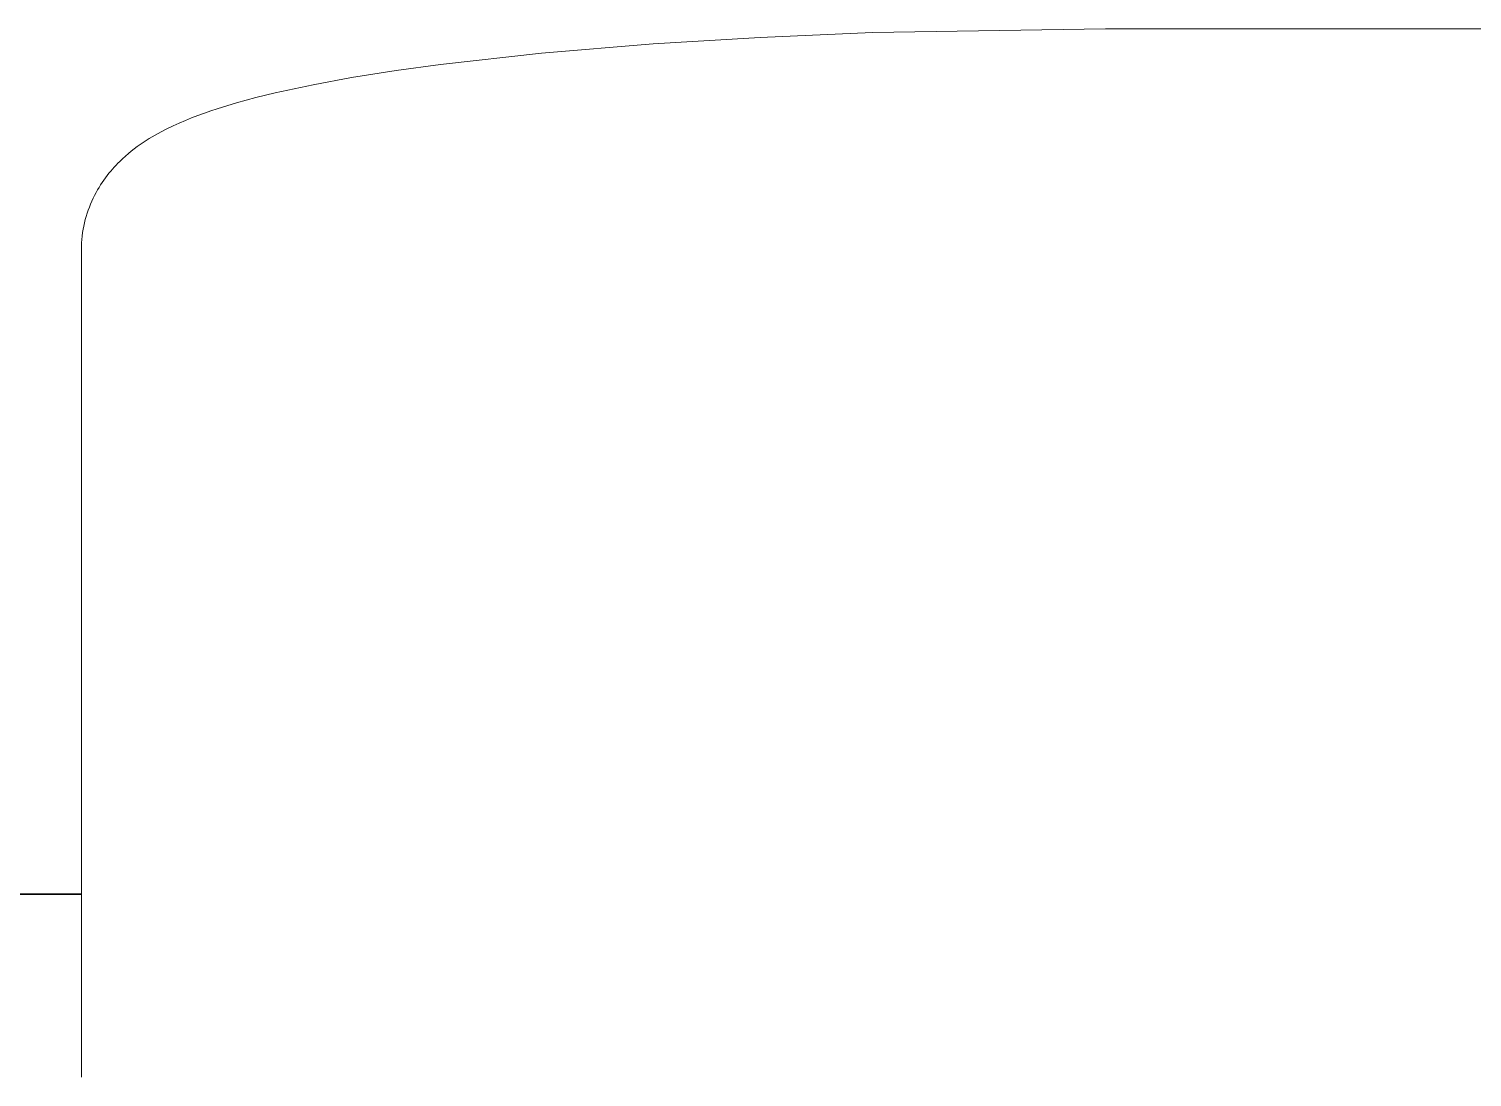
# Model space of a CAD drawing. Header units: inches. Extents: x -10 to 169, y -3 to 129.
# Drawn here: x 3.563 to 4.673, y 111.992 to 112.799 of the extents above; entities that cross this region are included whole.
import ezdxf

# ---------------------------------------------------------------- set-up
doc = ezdxf.new("R2010")
doc.units = ezdxf.units.IN
doc.layers.add('ZANO_R', color=7, linetype='Continuous', lineweight=0)

msp = doc.modelspace()

# ---------------------------------------------------------------- linework, layer by layer
at = {"layer": 'ZANO_R'}
for p, q in [((4.21209, 112.79568), (4.39109, 112.79859)), ((4.39109, 112.79859), (5.23159, 112.79859)), ((3.9576, 112.77991), (4.04321, 112.78705)), ((4.04321, 112.78705), (4.12564, 112.79206)), ((4.12564, 112.79206), (4.21209, 112.79568)), ((3.87994, 112.77123), (3.9576, 112.77991)), ((3.81141, 112.76106), (3.84562, 112.7665)), ((3.84562, 112.7665), (3.87994, 112.77123)), ((3.75269, 112.74937), (3.78196, 112.75565)), ((3.78196, 112.75565), (3.81141, 112.76106)), ((3.70812, 112.73718), (3.72286, 112.74166)), ((3.72286, 112.74166), (3.73772, 112.74572)), ((3.73772, 112.74572), (3.75269, 112.74937)), ((3.68368, 112.7282), (3.6885, 112.73018)), ((3.6885, 112.73018), (3.69336, 112.73207)), ((3.69336, 112.73207), (3.69825, 112.73387)), ((3.69825, 112.73387), (3.70317, 112.73557)), ((3.70317, 112.73557), (3.70812, 112.73718)), ((3.66041, 112.71689), (3.66496, 112.7194)), ((3.66496, 112.7194), (3.66947, 112.72173)), ((3.66947, 112.72173), (3.67416, 112.72398)), ((3.67416, 112.72398), (3.6789, 112.72614)), ((3.6789, 112.72614), (3.68368, 112.7282)), ((3.64437, 112.70629), (3.64665, 112.708)), ((3.64665, 112.708), (3.64894, 112.70964)), ((3.64894, 112.70964), (3.65123, 112.71121)), ((3.65123, 112.71121), (3.65352, 112.71272)), ((3.65352, 112.71272), (3.65582, 112.71417)), ((3.65582, 112.71417), (3.66041, 112.71689)), ((3.63322, 112.6966), (3.63541, 112.6987)), ((3.63541, 112.6987), (3.63762, 112.70072)), ((3.63762, 112.70072), (3.63986, 112.70265)), ((3.63986, 112.70265), (3.64211, 112.70451)), ((3.64211, 112.70451), (3.64437, 112.70629)), ((3.6223, 112.6841), (3.62361, 112.68583)), ((3.62361, 112.68583), (3.62493, 112.6875)), ((3.62493, 112.6875), (3.62628, 112.68913)), ((3.62628, 112.68913), (3.62764, 112.69071)), ((3.62764, 112.69071), (3.62902, 112.69225)), ((3.62902, 112.69225), (3.63041, 112.69374)), ((3.63041, 112.69374), (3.63181, 112.69519)), ((3.63181, 112.69519), (3.63322, 112.6966)), ((3.61498, 112.67261), (3.61613, 112.67467)), ((3.61613, 112.67467), (3.61731, 112.67667)), ((3.61731, 112.67667), (3.61852, 112.67861)), ((3.61852, 112.67861), (3.61975, 112.68049)), ((3.61975, 112.68049), (3.62101, 112.68232)), ((3.62101, 112.68232), (3.6223, 112.6841)), ((3.60984, 112.66149), (3.61077, 112.6638)), ((3.61077, 112.6638), (3.61175, 112.66608)), ((3.61175, 112.66608), (3.61279, 112.66832)), ((3.61279, 112.66832), (3.61387, 112.6705)), ((3.61387, 112.6705), (3.61498, 112.67261)), ((3.60673, 112.65191), (3.60741, 112.65436)), ((3.60741, 112.65436), (3.60816, 112.65677)), ((3.60816, 112.65677), (3.60897, 112.65915)), ((3.60897, 112.65915), (3.60984, 112.66149)), ((3.60431, 112.63926), (3.60466, 112.64184)), ((3.60466, 112.64184), (3.60507, 112.6444)), ((3.60507, 112.6444), (3.60556, 112.64694)), ((3.60556, 112.64694), (3.60611, 112.64944)), ((3.60611, 112.64944), (3.60673, 112.65191)), ((3.60369, 112.62864), (3.60373, 112.63133)), ((3.60373, 112.63133), (3.60385, 112.634)), ((3.60385, 112.634), (3.60404, 112.63664)), ((3.60404, 112.63664), (3.60431, 112.63926)), ((3.60369, 112.04299), (3.60369, 112.62862)), ((3.60369, 112.13341), (-1.90812, 112.13341)), ((3.60369, 112.13269), (-1.90812, 112.13269)), ((3.60369, 112.04284), (3.60369, 112.04299)), ((3.60369, 111.9923), (3.60369, 112.04284))]:
    msp.add_line(p, q, dxfattribs=at)

doc.saveas('drawing.dxf')
